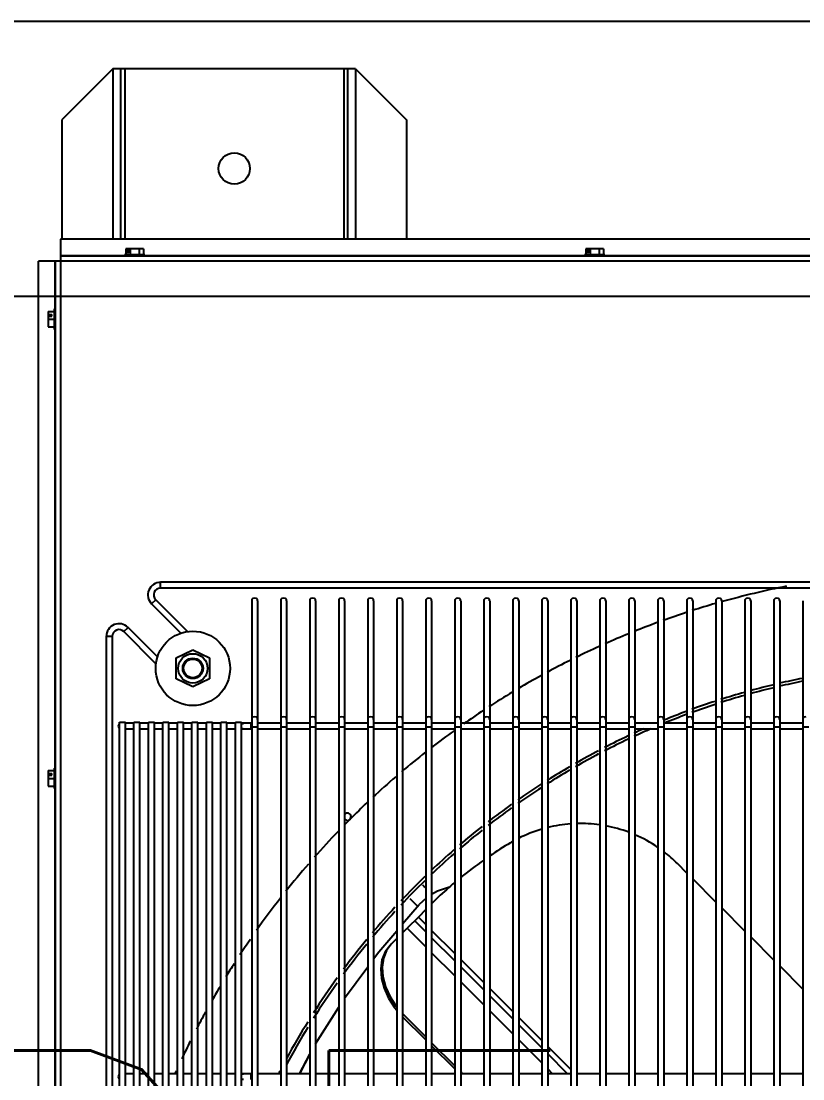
# Model space of a CAD drawing. Header units: metres. Extents: x -367 to 374, y -238 to 224.
# Drawn here: x 242.303 to 242.702, y 217.817 to 218.357 of the extents above; entities that cross this region are included whole.
import ezdxf
from ezdxf.enums import TextEntityAlignment as Align

# ---------------------------------------------------------------- set-up
doc = ezdxf.new("R2010")
doc.units = ezdxf.units.M
for name, color, linetype in [('ELE-ALIMENTADORES', 160, 'Continuous'), ('LA_BAU_BASES GERAIS_R00$0$ARQ-XREF-ATT', 8, 'Continuous'), ('LA_BAU_BASES GERAIS_R00$0$BASE', 253, 'Continuous'), ('LA_BAU_BASES GERAIS_R00$0$dutos', 31, 'Continuous')]:
    doc.layers.add(name, color=color, linetype=linetype)
doc.styles.add('LA_BAU_BASES GERAIS_R00$0$R60-125-RS', font='romans.shx', dxfattribs={"height": 0.19})
doc.styles.add('LA_BAU_BASES GERAIS_R00$0$R80-100-RS', font='romans.shx', dxfattribs={"height": 0.203})

# ---------------------------------------------------------------- blocks, each defined once
blk = doc.blocks.new('LA_BAU_BASES GERAIS_R00$0$A$C5BA41825')
at = {"layer": 'LA_BAU_BASES GERAIS_R00$0$dutos', "color": 251}
for p, q in [((-28.5687384717088, 40.41714690820208), (-22.755, 40.41714690820208)), ((-24.40052953793131, 40.39287436454345), (-24.42657953793167, 40.36682436454305)), ((-24.27652953793095, 40.39287436454345), (-24.40052953793131, 40.39287436454345)), ((-24.40052953793131, 40.39287436454345), (-24.40052953793131, 40.30585253913648)), ((-24.39657953793167, 40.39287436454345), (-24.39657953793167, 40.30585253913648)), ((-24.39452953793131, 40.39287436454345), (-24.39452953793131, 40.30585253913648)), ((-24.28252953793095, 40.39287436454345), (-24.28252953793095, 40.30585253913648)), ((-24.28047953793168, 40.30585253913648), (-24.28047953793168, 40.39287436454345)), ((-24.27652953793095, 40.39287436454345), (-24.25047953793167, 40.36682436454305)), ((-24.27652953793095, 40.39287436454345), (-24.27652953793095, 40.30585253913648)), ((-24.42657953793167, 40.36682436454305), (-24.42657953793167, 40.30585253913648)), ((-24.25047953793167, 40.36682436454305), (-24.25047953793167, 40.30585253913648)), ((-23.37037953793094, 40.30585253913648), (-24.42727953793094, 40.30585253913648)), ((-24.42727953793094, 40.30585253913648), (-24.42727953793094, 40.29736725776229)), ((-24.39465953793167, 40.29736725776229), (-24.42727953793094, 40.29736725776229)), ((-23.37037953793094, 40.29707436454305), (-24.42727953793094, 40.29707436454305)), ((-24.42727953793094, 40.29707436454305), (-24.42727953793094, 38.107074364543)), ((-24.38415953793167, 40.29786436454344), (-24.39465953793167, 40.29786436454344)), ((-24.39465953793167, 40.29786436454344), (-24.39465953793167, 40.29707436454305)), ((-24.39169584499749, 40.30091436454302), (-24.39398215206331, 40.30091436454302)), ((-24.39398215206331, 40.30091436454302), (-24.39398215206331, 40.29786436454344)), ((-24.39308899853022, 40.30091436454302), (-24.39308899853022, 40.29891436454341)), ((-24.39308899853022, 40.29891436454341), (-24.39258899853058, 40.29891436454341)), ((-24.39258899853058, 40.30091436454302), (-24.39258899853058, 40.29891436454341)), ((-24.38483692379894, 40.30091436454302), (-24.39169584499749, 40.30091436454302)), ((-24.39169584499749, 40.30091436454302), (-24.39169584499749, 40.29786436454344)), ((-24.38712323086585, 40.30091436454302), (-24.38712323086585, 40.29786436454344)), ((-24.38483692379894, 40.30091436454302), (-24.38483692379894, 40.29786436454344)), ((-24.38415953793167, 40.29786436454344), (-24.38415953793167, 40.29707436454305)), ((-24.15965953793131, 40.29736725776229), (-24.38415953793167, 40.29736725776229)), ((-24.1491595379313, 40.29786436454344), (-24.15965953793131, 40.29786436454344)), ((-24.15965953793131, 40.29786436454344), (-24.15965953793131, 40.29707436454305)), ((-24.15669584499712, 40.30091436454302), (-24.15898215206294, 40.30091436454302)), ((-24.15898215206294, 40.30091436454302), (-24.15898215206294, 40.29786436454344)), ((-24.15808899852986, 40.30091436454302), (-24.15808899852986, 40.29891436454341)), ((-24.15808899852986, 40.29891436454341), (-24.15758899853022, 40.29891436454341)), ((-24.15758899853022, 40.30091436454302), (-24.15758899853022, 40.29891436454341)), ((-24.14983692379968, 40.30091436454302), (-24.15669584499712, 40.30091436454302)), ((-24.15669584499712, 40.30091436454302), (-24.15669584499712, 40.29786436454344)), ((-24.15212323086549, 40.30091436454302), (-24.15212323086549, 40.29786436454344)), ((-24.14983692379968, 40.30091436454302), (-24.14983692379968, 40.29786436454344)), ((-24.1491595379313, 40.29786436454344), (-24.1491595379313, 40.29707436454305)), ((-23.47792953793094, 40.29736725776229), (-24.1491595379313, 40.29736725776229)), ((-24.43012243115022, 40.29452436454301), (-24.43860771252439, 40.29452436454301)), ((-24.43860771252439, 38.10962436454304), (-24.43860771252439, 40.29452436454301)), ((-24.43012243115022, 40.27024436454269), (-24.43012243115022, 40.29452436454301)), ((-23.36782953793094, 40.29452436454301), (-24.42982953793094, 40.29452436454301)), ((-24.42982953793094, 38.10962436454304), (-24.42982953793094, 40.29452436454301)), ((-22.755, 40.27662161836361), (-28.5687384717088, 40.27662161836361)), ((-24.43061953793131, 40.27024436454269), (-24.42982953793094, 40.27024436454269)), ((-24.43061953793131, 40.27024430302743), (-24.43061953793131, 40.25974442605798)), ((-24.43366953793095, 40.26895436454265), (-24.43061953793131, 40.26895436454265)), ((-24.43366953793095, 40.26895436454265), (-24.43366953793095, 40.26499436454264)), ((-24.43366953793095, 40.26740737724447), (-24.43166953793131, 40.26740737724447)), ((-24.43366953793095, 40.26654135184083), (-24.43166953793131, 40.26654135184083)), ((-24.43366953793095, 40.26499436454264), (-24.43061953793131, 40.26499436454264)), ((-24.43366953793095, 40.26499436454264), (-24.43366953793095, 40.26103436454264)), ((-24.43166953793131, 40.26654135184083), (-24.43166953793131, 40.26740737724447)), ((-24.43366953793095, 40.26103436454264), (-24.43061953793131, 40.26103436454264)), ((-24.43061953793131, 40.25974436454271), (-24.42982953793094, 40.25974436454271)), ((-24.43012243115022, 40.03574436454301), (-24.43012243115022, 40.25974436454271)), ((-23.56828463562221, 40.13065567005322), (-24.37617325248549, 40.13065567005322)), ((-24.37617325248549, 40.12765567005317), (-24.37617325248549, 40.13065567005322)), ((-23.56828463562221, 40.12765567005317), (-24.37617325248549, 40.12765567005317)), ((-24.3786481262204, 40.12168079631863), (-24.38076944656367, 40.11955947597539)), ((-24.38076944656367, 40.11955947597539), (-24.36583252774803, 40.10462255715981)), ((-24.3786481262204, 40.12168079631863), (-24.36241073828949, 40.10544340838783)), ((-24.32959084344112, 40.12119266126558), (-24.32959084344112, 39.27525855573538)), ((-24.32659084344112, 40.12119266126558), (-24.32659084344112, 39.27525855573538)), ((-24.31477084344112, 40.12119266126558), (-24.31477084344112, 39.27525855573538)), ((-24.31177084344112, 40.12119266126558), (-24.31177084344112, 39.27525855573538)), ((-24.29995084344112, 40.12119266126558), (-24.29995084344112, 39.27525855573538)), ((-24.29695084344112, 40.12119266126558), (-24.29695084344112, 39.27525855573538)), ((-24.28513084344112, 40.12119266126558), (-24.28513084344112, 39.27525855573538)), ((-24.28213084344112, 40.12119266126558), (-24.28213084344112, 39.27525855573538)), ((-24.27031084344112, 40.12119266126558), (-24.27031084344112, 39.27525855573538)), ((-24.26731084344112, 40.12119266126558), (-24.26731084344112, 39.27525855573538)), ((-24.25549084344113, 40.12119266126558), (-24.25549084344113, 39.27525855573538)), ((-24.25249084344113, 40.12119266126558), (-24.25249084344113, 39.27525855573538)), ((-24.24067084344113, 40.12119266126558), (-24.24067084344113, 39.27525855573538)), ((-24.23767084344113, 40.12119266126558), (-24.23767084344113, 39.27525855573538)), ((-24.22585084344113, 40.12119266126558), (-24.22585084344113, 39.27525855573538)), ((-24.22285084344113, 40.12119266126558), (-24.22285084344113, 39.27525855573538)), ((-24.21103084344113, 40.12119266126558), (-24.21103084344113, 39.27525855573538)), ((-24.20803084344113, 40.12119266126558), (-24.20803084344113, 39.27525855573538)), ((-24.19621084344113, 40.12119266126558), (-24.19621084344113, 39.27525855573538)), ((-24.19321084344113, 40.12119266126558), (-24.19321084344113, 39.27525855573538)), ((-24.18139084344113, 40.12119266126558), (-24.18139084344113, 39.27525855573538)), ((-24.17839084344113, 40.12119266126558), (-24.17839084344113, 39.27525855573538)), ((-24.16657084344113, 40.12119266126558), (-24.16657084344113, 39.27525855573538)), ((-24.16357084344113, 40.12119266126558), (-24.16357084344113, 39.27525855573538)), ((-24.15175084344113, 40.12119266126558), (-24.15175084344113, 39.27525855573538)), ((-24.14875084344113, 40.12119266126558), (-24.14875084344113, 39.27525855573538)), ((-24.13693084344113, 40.12119266126558), (-24.13693084344113, 39.27525855573538)), ((-24.13393084344113, 40.12119266126558), (-24.13393084344113, 39.27525855573538)), ((-24.12211084344113, 40.12119266126558), (-24.12211084344113, 39.27525855573538)), ((-24.11911084344113, 40.12119266126558), (-24.11911084344113, 39.27525855573538)), ((-24.10729084344113, 40.12119266126558), (-24.10729084344113, 39.27525855573538)), ((-24.10429084344113, 40.12119266126558), (-24.10429084344113, 39.27525855573538)), ((-24.09247084344113, 40.12119266126558), (-24.09247084344113, 39.27525855573538)), ((-24.08947084344113, 40.12119266126558), (-24.08947084344113, 39.27525855573538)), ((-24.07765084344113, 40.12119266126558), (-24.07765084344113, 39.27525855573538)), ((-24.07465084344113, 40.12119266126558), (-24.07465084344113, 39.27525855573538)), ((-24.06283084344113, 40.12119266126558), (-24.06283084344113, 39.27525855573538)), ((-24.05983084344113, 40.12119266126558), (-24.05983084344113, 39.27525855573538)), ((-24.04801084344113, 40.12119266126558), (-24.04801084344113, 39.27525855573538)), ((-24.40091084344149, 40.10296685413687), (-24.40391084344149, 40.10296685413687)), ((-24.40391084344149, 40.10296685413687), (-24.40391084344149, 39.29536887348809)), ((-24.40091084344149, 40.10296685413687), (-24.40091084344149, 39.29536887348809)), ((-24.39493596970694, 40.1054417278707), (-24.39281464936367, 40.10756304821393)), ((-24.37852473005458, 40.08903048821833), (-24.39493596970694, 40.1054417278707)), ((-24.37775194409349, 40.09250034294382), (-24.39281464936367, 40.10756304821393)), ((-24.3681916703804, 40.09197620277428), (-24.35969167038004, 40.09610567005245)), ((-24.3681916703804, 40.08133513733071), (-24.3681916703804, 40.09197620277428)), ((-24.35969167038004, 40.09610567005245), (-24.35119167037967, 40.09197620277428)), ((-24.35119167037967, 40.09197620277428), (-24.35119167037967, 40.08133513733071)), ((-24.35969167038004, 40.07720567005254), (-24.3681916703804, 40.08133513733071)), ((-24.36160902551131, 40.08183783309323), (-24.36250159646294, 40.08273040404481)), ((-24.35119167037967, 40.08133513733071), (-24.35969167038004, 40.07720567005254)), ((-24.39760699586403, 40.05715567005325), (-24.39735890166222, 40.05803734793176)), ((-24.39735890166222, 40.05803734793176), (-24.39718603396913, 40.05818237338849)), ((-24.39718603396913, 39.33915567005283), (-24.39718603396913, 40.05915567005286)), ((-24.39718185327603, 40.05915567005286), (-24.39419021466222, 40.05915567005286)), ((-24.39418603396913, 39.33915567005283), (-24.39418603396913, 40.05915567005286)), ((-24.38977603396913, 40.05865567005321), (-24.39418603396913, 40.05865567005321)), ((-24.38977603396913, 40.05565567005317), (-24.39418603396913, 40.05565567005317)), ((-24.38977603396913, 39.33915567005283), (-24.38977603396913, 40.05915567005286)), ((-24.38977185327604, 40.05915567005286), (-24.38678021466222, 40.05915567005286)), ((-24.38677603396913, 39.33915567005283), (-24.38677603396913, 40.05915567005286)), ((-24.38236603396913, 40.05865567005321), (-24.38677603396913, 40.05865567005321)), ((-24.38236603396913, 40.05565567005317), (-24.38677603396913, 40.05565567005317)), ((-24.38236603396913, 39.33915567005283), (-24.38236603396913, 40.05915567005286)), ((-24.38236185327603, 40.05915567005286), (-24.37937021466222, 40.05915567005286)), ((-24.37936603396913, 39.33915567005283), (-24.37936603396913, 40.05915567005286)), ((-24.37495603396913, 40.05865567005321), (-24.37936603396913, 40.05865567005321)), ((-24.37495603396913, 40.05565567005317), (-24.37936603396913, 40.05565567005317)), ((-24.37495603396913, 39.33915567005283), (-24.37495603396913, 40.05915567005286)), ((-24.37495185327604, 40.05915567005286), (-24.37196021466222, 40.05915567005286)), ((-24.37195603396913, 39.33915567005283), (-24.37195603396913, 40.05915567005286)), ((-24.36754603396913, 40.05865567005321), (-24.37195603396913, 40.05865567005321)), ((-24.36754603396913, 40.05565567005317), (-24.37195603396913, 40.05565567005317)), ((-24.36754603396913, 39.33915567005283), (-24.36754603396913, 40.05915567005286)), ((-24.36754185327604, 40.05915567005286), (-24.36455021466222, 40.05915567005286)), ((-24.36454603396913, 39.33915567005283), (-24.36454603396913, 40.05915567005286)), ((-24.36013603396913, 40.05865567005321), (-24.36454603396913, 40.05865567005321)), ((-24.36013603396913, 40.05565567005317), (-24.36454603396913, 40.05565567005317)), ((-24.36013603396913, 39.33915567005283), (-24.36013603396913, 40.05915567005286)), ((-24.36013185327604, 40.05915567005286), (-24.35714021466222, 40.05915567005286)), ((-24.35713603396913, 39.33915567005283), (-24.35713603396913, 40.05915567005286)), ((-24.35272603396913, 40.05865567005321), (-24.35713603396913, 40.05865567005321)), ((-24.35272603396913, 40.05565567005317), (-24.35713603396913, 40.05565567005317)), ((-24.35272603396913, 39.33915567005283), (-24.35272603396913, 40.05915567005286)), ((-24.35272185327604, 40.05915567005286), (-24.34973021466222, 40.05915567005286)), ((-24.34972603396913, 39.33915567005283), (-24.34972603396913, 40.05915567005286)), ((-24.34531603396913, 40.05865567005321), (-24.34972603396913, 40.05865567005321)), ((-24.34531603396913, 40.05565567005317), (-24.34972603396913, 40.05565567005317)), ((-24.34531603396913, 39.33915567005283), (-24.34531603396913, 40.05915567005286)), ((-24.34531185327604, 40.05915567005286), (-24.34232021466222, 40.05915567005286)), ((-24.34231603396913, 39.33915567005283), (-24.34231603396913, 40.05915567005286)), ((-24.33790603396913, 40.05865567005321), (-24.34231603396913, 40.05865567005321)), ((-24.33790603396913, 40.05565567005317), (-24.34231603396913, 40.05565567005317)), ((-24.33790603396913, 39.33915567005283), (-24.33790603396913, 40.05915567005286)), ((-24.33790185327604, 40.05915567005286), (-24.33491021466331, 40.05915567005286)), ((-24.33490603396913, 39.33915567005283), (-24.33490603396913, 40.05915567005286)), ((-24.32959084344112, 40.05865567005321), (-24.33490603396913, 40.05865567005321)), ((-24.32959084344112, 40.05565567005317), (-24.33490603396913, 40.05565567005317)), ((-24.33485890166185, 40.05803734793176), (-24.33420938260912, 40.0585822548278)), ((-24.33420938260912, 40.0585822548278), (-24.33380795775822, 40.05865567005321)), ((-24.32991084344076, 40.05565567005317), (-24.32991084344076, 40.05865567005321)), ((-24.32659084344112, 40.05665567005246), (-24.32959084344112, 40.05665567005246)), ((-24.31477084344112, 40.05865567005321), (-24.32659084344112, 40.05865567005321)), ((-24.31477084344112, 40.05565567005317), (-24.32659084344112, 40.05565567005317)), ((-24.31177084344112, 40.05665567005246), (-24.31477084344112, 40.05665567005246)), ((-24.29995084344112, 40.05865567005321), (-24.31177084344112, 40.05865567005321)), ((-24.29995084344112, 40.05565567005317), (-24.31177084344112, 40.05565567005317)), ((-24.29695084344112, 40.05665567005246), (-24.29995084344112, 40.05665567005246)), ((-24.28513084344112, 40.05865567005321), (-24.29695084344112, 40.05865567005321)), ((-24.28513084344112, 40.05565567005317), (-24.29695084344112, 40.05565567005317)), ((-24.28213084344112, 40.05665567005246), (-24.28513084344112, 40.05665567005246)), ((-24.27031084344112, 40.05865567005321), (-24.28213084344112, 40.05865567005321)), ((-24.27031084344112, 40.05565567005317), (-24.28213084344112, 40.05565567005317)), ((-24.26731084344112, 40.05665567005246), (-24.27031084344112, 40.05665567005246)), ((-24.25549084344113, 40.05865567005321), (-24.26731084344112, 40.05865567005321)), ((-24.25549084344113, 40.05565567005317), (-24.26731084344112, 40.05565567005317)), ((-24.25249084344113, 40.05665567005246), (-24.25549084344113, 40.05665567005246)), ((-24.24067084344113, 40.05865567005321), (-24.25249084344113, 40.05865567005321)), ((-24.24067084344113, 40.05565567005317), (-24.25249084344113, 40.05565567005317)), ((-24.23767084344113, 40.05665567005246), (-24.24067084344113, 40.05665567005246)), ((-24.22585084344113, 40.05865567005321), (-24.23767084344113, 40.05865567005321)), ((-24.22585084344113, 40.05565567005317), (-24.23767084344113, 40.05565567005317)), ((-24.22285084344113, 40.05665567005246), (-24.22585084344113, 40.05665567005246)), ((-24.21103084344113, 40.05865567005321), (-24.22285084344113, 40.05865567005321)), ((-24.21103084344113, 40.05565567005317), (-24.22285084344113, 40.05565567005317)), ((-24.20803084344113, 40.05665567005246), (-24.21103084344113, 40.05665567005246)), ((-24.19621084344113, 40.05865567005321), (-24.20803084344113, 40.05865567005321)), ((-24.19621084344113, 40.05565567005317), (-24.20803084344113, 40.05565567005317)), ((-24.19321084344113, 40.05665567005246), (-24.19621084344113, 40.05665567005246)), ((-24.18139084344113, 40.05865567005321), (-24.19321084344113, 40.05865567005321)), ((-24.18139084344113, 40.05565567005317), (-24.19321084344113, 40.05565567005317)), ((-24.17839084344113, 40.05665567005246), (-24.18139084344113, 40.05665567005246)), ((-24.16657084344113, 40.05865567005321), (-24.17839084344113, 40.05865567005321)), ((-24.16657084344113, 40.05565567005317), (-24.17839084344113, 40.05565567005317)), ((-24.16357084344113, 40.05665567005246), (-24.16657084344113, 40.05665567005246)), ((-24.15175084344113, 40.05865567005321), (-24.16357084344113, 40.05865567005321)), ((-24.15175084344113, 40.05565567005317), (-24.16357084344113, 40.05565567005317)), ((-24.14875084344113, 40.05665567005246), (-24.15175084344113, 40.05665567005246)), ((-24.13693084344113, 40.05865567005321), (-24.14875084344113, 40.05865567005321)), ((-24.13693084344113, 40.05565567005317), (-24.14875084344113, 40.05565567005317)), ((-24.13393084344113, 40.05665567005246), (-24.13693084344113, 40.05665567005246)), ((-24.12211084344113, 40.05865567005321), (-24.13393084344113, 40.05865567005321)), ((-24.12211084344113, 40.05565567005317), (-24.13393084344113, 40.05565567005317)), ((-24.11911084344113, 40.05665567005246), (-24.12211084344113, 40.05665567005246)), ((-24.10729084344113, 40.05865567005321), (-24.11911084344113, 40.05865567005321)), ((-24.10729084344113, 40.05565567005317), (-24.11911084344113, 40.05565567005317)), ((-24.10429084344113, 40.05665567005246), (-24.10729084344113, 40.05665567005246)), ((-24.09247084344113, 40.05865567005321), (-24.10429084344113, 40.05865567005321)), ((-24.09247084344113, 40.05565567005317), (-24.10429084344113, 40.05565567005317)), ((-24.08947084344113, 40.05665567005246), (-24.09247084344113, 40.05665567005246)), ((-24.07765084344113, 40.05865567005321), (-24.08947084344113, 40.05865567005321)), ((-24.07765084344113, 40.05565567005317), (-24.08947084344113, 40.05565567005317)), ((-24.07465084344113, 40.05665567005246), (-24.07765084344113, 40.05665567005246)), ((-24.06283084344113, 40.05865567005321), (-24.07465084344113, 40.05865567005321)), ((-24.06283084344113, 40.05565567005317), (-24.07465084344113, 40.05565567005317)), ((-24.05983084344113, 40.05665567005246), (-24.06283084344113, 40.05665567005246)), ((-24.04801084344113, 40.05865567005321), (-24.05983084344113, 40.05865567005321)), ((-24.04801084344113, 40.05565567005317), (-24.05983084344113, 40.05565567005317)), ((-24.04501084344113, 40.05665567005246), (-24.04801084344113, 40.05665567005246)), ((-24.43366953793095, 40.03445436454308), (-24.43061953793131, 40.03445436454308)), ((-24.43366953793095, 40.03445436454308), (-24.43366953793095, 40.03049436454307)), ((-24.43366953793095, 40.0329073772449), (-24.43166953793131, 40.0329073772449)), ((-24.43166953793131, 40.03204135184126), (-24.43166953793131, 40.0329073772449)), ((-24.43061953793131, 40.03574436454301), (-24.42982953793094, 40.03574436454301)), ((-24.43061953793131, 40.03574430302774), (-24.43061953793131, 40.02524442605829)), ((-24.43366953793095, 40.03204135184126), (-24.43166953793131, 40.03204135184126)), ((-24.43366953793095, 40.03049436454307), (-24.43061953793131, 40.03049436454307)), ((-24.43366953793095, 40.03049436454307), (-24.43366953793095, 40.02653436454307)), ((-24.43366953793095, 40.02653436454307), (-24.43061953793131, 40.02653436454307)), ((-24.43061953793131, 40.02524436454303), (-24.42982953793094, 40.02524436454303)), ((-24.43012243115022, 39.34032436454345), (-24.43012243115022, 40.02524436454303)), ((-24.10729084344113, 39.98215384003799), (-24.11207144561349, 39.98693444221146)), ((-24.09247084344113, 39.96733384003801), (-24.10429084344113, 39.97915384003795)), ((-24.24067084344113, 39.97437003520417), (-24.24225487057313, 39.97595406233609)), ((-24.24067084344113, 39.97451697501538), (-24.24155818907567, 39.97525738083982)), ((-24.24497562506512, 39.96520443264706), (-24.24871159883131, 39.96894040641325)), ((-24.24067084344113, 39.96913501686379), (-24.24411595812003, 39.96606409959327)), ((-24.23704781181277, 39.97149389853541), (-24.23767084344113, 39.97201375937391)), ((-24.23427562978912, 39.96985596959507), (-24.23767084344113, 39.96646075594299)), ((-24.25249084344113, 39.95622796876955), (-24.24411595812003, 39.96606409959327)), ((-24.24067084344113, 39.96346075594306), (-24.24447860884367, 39.95965299054046)), ((-24.07765084344113, 39.95251384003791), (-24.08947084344113, 39.96433384003797)), ((-24.24447860884367, 39.95965299054046), (-24.25017658122985, 39.95395501815437)), ((-24.24067084344113, 39.9521304842699), (-24.24633597861604, 39.95779562076814)), ((-24.24067084344113, 39.95584522392051), (-24.24447860884367, 39.95965299054046)), ((-24.25249084344113, 39.951640755943), (-24.25017658122985, 39.95395501815437)), ((-24.24067084344113, 39.94444928036557), (-24.25017658122985, 39.95395501815437)), ((-24.22585084344113, 39.94102521917944), (-24.23767084344113, 39.95284522296049)), ((-24.25817658122949, 39.94595501815354), (-24.25549084344113, 39.94864075594307)), ((-24.22585084344113, 39.93731048081065), (-24.23767084344113, 39.94913048356955)), ((-24.06283084344113, 39.93769384003792), (-24.07465084344113, 39.94951384003798)), ((-24.22585084344113, 39.92962928036559), (-24.23767084344113, 39.94144928036565)), ((-24.21103084344113, 39.92620521443939), (-24.22285084344113, 39.93802521822045)), ((-24.28213084344112, 39.91832271538738), (-24.27031084344112, 39.93430458396381)), ((-24.21103084344113, 39.9224904773514), (-24.22285084344113, 39.9343104801103)), ((-24.04801084344113, 39.92287384003794), (-24.05983084344113, 39.93469384003799)), ((-24.21103084344113, 39.9148092803656), (-24.22285084344113, 39.92662928036555)), ((-24.19621084344113, 39.91138520969832), (-24.20803084344113, 39.92320521347938)), ((-24.19621084344113, 39.90767047389215), (-24.20803084344113, 39.91949047665105)), ((-24.29695084344112, 39.89498782428598), (-24.28513084344112, 39.91372234943287)), ((-24.25249084344113, 39.9103482496696), (-24.25196337779458, 39.9097418147187)), ((-24.25249084344113, 39.90921434907102), (-24.25196337779458, 39.9097418147187)), ((-24.24067084344113, 39.89689928036557), (-24.25249084344113, 39.90871928036563)), ((-24.24067084344113, 39.89844928036518), (-24.25196337779458, 39.9097418147187)), ((-24.19621084344113, 39.89998928036562), (-24.20803084344113, 39.91180928036556)), ((-24.18139084344113, 39.89656520495828), (-24.19321084344113, 39.90838520873945)), ((-24.18139084344113, 39.89285047043177), (-24.19321084344113, 39.9046704731918)), ((-24.22585084344113, 39.8836292803652), (-24.23767084344113, 39.89544928036526)), ((-24.22585084344113, 39.88207928036559), (-24.23767084344113, 39.89389928036564)), ((-24.18139084344113, 39.88516928036563), (-24.19321084344113, 39.89698928036557)), ((-24.16657084344113, 39.88174520021721), (-24.17839084344113, 39.89356520399826)), ((-24.29995084344112, 39.88978331133865), (-24.30525851800694, 39.87965567005244)), ((-24.30522139288258, 39.87965567005244), (-24.29995084344112, 39.88971253745615)), ((-24.16819604614149, 39.87965567005244), (-24.17839084344113, 39.88985046973141)), ((-24.17587723312913, 39.87965567005244), (-24.17839084344113, 39.88216928036559)), ((-24.38977603396913, 39.87965567005244), (-24.39418603396913, 39.87965567005244)), ((-24.38236603396913, 39.87965567005244), (-24.38677603396913, 39.87965567005244)), ((-24.37495603396913, 39.87965567005244), (-24.37936603396913, 39.87965567005244)), ((-24.36754603396913, 39.87965567005244), (-24.37195603396913, 39.87965567005244)), ((-24.36013603396913, 39.87965567005244), (-24.36454603396913, 39.87965567005244)), ((-24.35272603396913, 39.87965567005244), (-24.35713603396913, 39.87965567005244)), ((-24.34531603396913, 39.87965567005244), (-24.34972603396913, 39.87965567005244)), ((-24.33790603396913, 39.87965567005244), (-24.34231603396913, 39.87965567005244)), ((-24.32959084344112, 39.87965567005244), (-24.33490603396913, 39.87965567005244)), ((-24.32991084344076, 39.87665567005251), (-24.32991084344076, 39.87965567005244)), ((-24.31477084344112, 39.87965567005244), (-24.32659084344112, 39.87965567005244)), ((-24.29995084344112, 39.87965567005244), (-24.31177084344112, 39.87965567005244)), ((-24.28513084344112, 39.87965567005244), (-24.29695084344112, 39.87965567005244)), ((-24.27031084344112, 39.87965567005244), (-24.28213084344112, 39.87965567005244)), ((-24.25549084344113, 39.87965567005244), (-24.26731084344112, 39.87965567005244)), ((-24.24067084344113, 39.87965567005244), (-24.25249084344113, 39.87965567005244)), ((-24.22585084344113, 39.87965567005244), (-24.23767084344113, 39.87965567005244)), ((-24.2218772331284, 39.87965567005244), (-24.22285084344113, 39.88062928036527)), ((-24.21103084344113, 39.87965567005244), (-24.22285084344113, 39.87965567005244)), ((-24.19621084344113, 39.87965567005244), (-24.20803084344113, 39.87965567005244)), ((-24.18139084344113, 39.87965567005244), (-24.19321084344113, 39.87965567005244)), ((-24.16657084344113, 39.87965567005244), (-24.17839084344113, 39.87965567005244)), ((-24.15175084344113, 39.87965567005244), (-24.16357084344113, 39.87965567005244)), ((-24.13693084344113, 39.87965567005244), (-24.14875084344113, 39.87965567005244)), ((-24.12211084344113, 39.87965567005244), (-24.13393084344113, 39.87965567005244)), ((-24.10729084344113, 39.87965567005244), (-24.11911084344113, 39.87965567005244)), ((-24.09247084344113, 39.87965567005244), (-24.10429084344113, 39.87965567005244)), ((-24.07765084344113, 39.87965567005244), (-24.08947084344113, 39.87965567005244)), ((-24.06283084344113, 39.87965567005244), (-24.07465084344113, 39.87965567005244)), ((-24.04801084344113, 39.87965567005244), (-24.05983084344113, 39.87965567005244))]:
    blk.add_line(p, q, dxfattribs=at)
for points in [[(-24.32809084344112, 40.122504590826), (-24.32897252131967, 40.12225403457546), (-24.32951742821567, 40.12159806979582), (-24.32958554157712, 40.12119266126558)], [(-24.32659614530512, 40.12119266126558), (-24.32666425866658, 40.12159806979582), (-24.32720916556258, 40.12225403457546), (-24.32809084344112, 40.122504590826)], [(-24.31327084344112, 40.122504590826), (-24.31415252131967, 40.12225403457546), (-24.31469742821567, 40.12159806979582), (-24.31476554157712, 40.12119266126558)], [(-24.31177614530512, 40.12119266126558), (-24.31184425866658, 40.12159806979582), (-24.31238916556258, 40.12225403457546), (-24.31327084344112, 40.122504590826)], [(-24.29845084344112, 40.122504590826), (-24.29933252131967, 40.12225403457546), (-24.29987742821567, 40.12159806979582), (-24.29994554157712, 40.12119266126558)], [(-24.29695614530512, 40.12119266126558), (-24.29702425866658, 40.12159806979582), (-24.29756916556258, 40.12225403457546), (-24.29845084344112, 40.122504590826)], [(-24.28363084344112, 40.122504590826), (-24.28451252131967, 40.12225403457546), (-24.28505742821567, 40.12159806979582), (-24.28512554157712, 40.12119266126558)], [(-24.28213614530512, 40.12119266126558), (-24.28220425866658, 40.12159806979582), (-24.28274916556258, 40.12225403457546), (-24.28363084344112, 40.122504590826)], [(-24.26881084344112, 40.122504590826), (-24.26969252131967, 40.12225403457546), (-24.27023742821567, 40.12159806979582), (-24.27030554157712, 40.12119266126558)], [(-24.26731614530512, 40.12119266126558), (-24.26738425866658, 40.12159806979582), (-24.26792916556258, 40.12225403457546), (-24.26881084344112, 40.122504590826)], [(-24.25399084344112, 40.122504590826), (-24.25487252131967, 40.12225403457546), (-24.25541742821567, 40.12159806979582), (-24.25548554157712, 40.12119266126558)], [(-24.25249614530512, 40.12119266126558), (-24.25256425866658, 40.12159806979582), (-24.25310916556258, 40.12225403457546), (-24.25399084344112, 40.122504590826)], [(-24.23917084344112, 40.122504590826), (-24.24005252131968, 40.12225403457546), (-24.24059742821567, 40.12159806979582), (-24.24066554157712, 40.12119266126558)], [(-24.23767614530512, 40.12119266126558), (-24.23774425866658, 40.12159806979582), (-24.23828916556258, 40.12225403457546), (-24.23917084344112, 40.122504590826)], [(-24.22435084344112, 40.122504590826), (-24.22523252131968, 40.12225403457546), (-24.22577742821567, 40.12159806979582), (-24.22584554157712, 40.12119266126558)], [(-24.22285614530512, 40.12119266126558), (-24.22292425866658, 40.12159806979582), (-24.22346916556258, 40.12225403457546), (-24.22435084344112, 40.122504590826)], [(-24.20953084344112, 40.122504590826), (-24.21041252131968, 40.12225403457546), (-24.21095742821567, 40.12159806979582), (-24.21102554157712, 40.12119266126558)], [(-24.20803614530512, 40.12119266126558), (-24.20810425866658, 40.12159806979582), (-24.20864916556258, 40.12225403457546), (-24.20953084344112, 40.122504590826)], [(-24.19471084344112, 40.122504590826), (-24.19559252131967, 40.12225403457546), (-24.19613742821567, 40.12159806979582), (-24.19620554157712, 40.12119266126558)], [(-24.19321614530512, 40.12119266126558), (-24.19328425866658, 40.12159806979582), (-24.19382916556258, 40.12225403457546), (-24.19471084344112, 40.122504590826)], [(-24.17989084344112, 40.122504590826), (-24.18077252131967, 40.12225403457546), (-24.18131742821567, 40.12159806979582), (-24.18138554157713, 40.12119266126558)], [(-24.17839614530512, 40.12119266126558), (-24.17846425866658, 40.12159806979582), (-24.17900916556258, 40.12225403457546), (-24.17989084344112, 40.122504590826)], [(-24.16507084344113, 40.122504590826), (-24.16595252131967, 40.12225403457546), (-24.16649742821567, 40.12159806979582), (-24.16656554157713, 40.12119266126558)], [(-24.16357614530512, 40.12119266126558), (-24.16364425866658, 40.12159806979582), (-24.16418916556258, 40.12225403457546), (-24.16507084344113, 40.122504590826)], [(-24.15025084344113, 40.122504590826), (-24.15113252131967, 40.12225403457546), (-24.15167742821567, 40.12159806979582), (-24.15174554157713, 40.12119266126558)], [(-24.14875614530513, 40.12119266126558), (-24.14882425866658, 40.12159806979582), (-24.14936916556258, 40.12225403457546), (-24.15025084344113, 40.122504590826)], [(-24.13543084344113, 40.122504590826), (-24.13631252131967, 40.12225403457546), (-24.13685742821567, 40.12159806979582), (-24.13692554157713, 40.12119266126558)], [(-24.13393614530513, 40.12119266126558), (-24.13400425866658, 40.12159806979582), (-24.13454916556258, 40.12225403457546), (-24.13543084344113, 40.122504590826)], [(-24.12061084344113, 40.122504590826), (-24.12149252131967, 40.12225403457546), (-24.12203742821567, 40.12159806979582), (-24.12210554157713, 40.12119266126558)], [(-24.11911614530513, 40.12119266126558), (-24.11918425866658, 40.12159806979582), (-24.11972916556258, 40.12225403457546), (-24.12061084344113, 40.122504590826)], [(-24.10579084344113, 40.122504590826), (-24.10667252131967, 40.12225403457546), (-24.10721742821567, 40.12159806979582), (-24.10728554157713, 40.12119266126558)], [(-24.10429614530513, 40.12119266126558), (-24.10436425866658, 40.12159806979582), (-24.10490916556258, 40.12225403457546), (-24.10579084344113, 40.122504590826)], [(-24.09097084344113, 40.122504590826), (-24.09185252131967, 40.12225403457546), (-24.09239742821567, 40.12159806979582), (-24.09246554157713, 40.12119266126558)], [(-24.08947614530513, 40.12119266126558), (-24.08954425866658, 40.12159806979582), (-24.09008916556258, 40.12225403457546), (-24.09097084344113, 40.122504590826)], [(-24.07615084344113, 40.122504590826), (-24.07703252131967, 40.12225403457546), (-24.07757742821567, 40.12159806979582), (-24.07764554157713, 40.12119266126558)], [(-24.07465614530513, 40.12119266126558), (-24.07472425866658, 40.12159806979582), (-24.07526916556258, 40.12225403457546), (-24.07615084344113, 40.122504590826)], [(-24.06133084344113, 40.122504590826), (-24.06221252131967, 40.12225403457546), (-24.06275742821567, 40.12159806979582), (-24.06282554157713, 40.12119266126558)], [(-24.05983614530513, 40.12119266126558), (-24.05990425866658, 40.12159806979582), (-24.06044916556258, 40.12225403457546), (-24.06133084344113, 40.122504590826)], [(-24.32809084344112, 40.06190338829617), (-24.32897252131967, 40.0616528320445), (-24.32951742821567, 40.06099686726486), (-24.32959084344112, 40.06059145873473)], [(-24.32659084344112, 40.06059145873473), (-24.32666425866658, 40.06099686726486), (-24.32720916556258, 40.0616528320445), (-24.32809084344112, 40.06190338829617)], [(-24.31327084344112, 40.06190338829617), (-24.31415252131967, 40.0616528320445), (-24.31469742821567, 40.06099686726486), (-24.31477084344112, 40.06059145873473)], [(-24.31177084344112, 40.06059145873473), (-24.31184425866658, 40.06099686726486), (-24.31238916556258, 40.0616528320445), (-24.31327084344112, 40.06190338829617)], [(-24.29845084344112, 40.06190338829617), (-24.29933252131967, 40.0616528320445), (-24.29987742821567, 40.06099686726486), (-24.29995084344112, 40.06059145873473)], [(-24.29695084344112, 40.06059145873473), (-24.29702425866658, 40.06099686726486), (-24.29756916556258, 40.0616528320445), (-24.29845084344112, 40.06190338829617)], [(-24.28363084344112, 40.06190338829617), (-24.28451252131967, 40.0616528320445), (-24.28505742821567, 40.06099686726486), (-24.28513084344112, 40.06059145873473)], [(-24.28213084344112, 40.06059145873473), (-24.28220425866658, 40.06099686726486), (-24.28274916556258, 40.0616528320445), (-24.28363084344112, 40.06190338829617)], [(-24.26881084344112, 40.06190338829617), (-24.26969252131967, 40.0616528320445), (-24.27023742821567, 40.06099686726486), (-24.27031084344112, 40.06059145873473)], [(-24.26731084344112, 40.06059145873473), (-24.26738425866658, 40.06099686726486), (-24.26792916556258, 40.0616528320445), (-24.26881084344112, 40.06190338829617)], [(-24.25399084344112, 40.06190338829617), (-24.25487252131967, 40.0616528320445), (-24.25541742821567, 40.06099686726486), (-24.25549084344113, 40.06059145873473)], [(-24.25249084344113, 40.06059145873473), (-24.25256425866658, 40.06099686726486), (-24.25310916556258, 40.0616528320445), (-24.25399084344112, 40.06190338829617)], [(-24.23917084344112, 40.06190338829617), (-24.24005252131968, 40.0616528320445), (-24.24059742821567, 40.06099686726486), (-24.24067084344113, 40.06059145873473)], [(-24.23767084344113, 40.06059145873473), (-24.23774425866658, 40.06099686726486), (-24.23828916556258, 40.0616528320445), (-24.23917084344112, 40.06190338829617)], [(-24.22435084344112, 40.06190338829617), (-24.22523252131968, 40.0616528320445), (-24.22577742821567, 40.06099686726486), (-24.22585084344113, 40.06059145873473)], [(-24.22285084344113, 40.06059145873473), (-24.22292425866658, 40.06099686726486), (-24.22346916556258, 40.0616528320445), (-24.22435084344112, 40.06190338829617)], [(-24.20953084344112, 40.06190338829617), (-24.21041252131968, 40.0616528320445), (-24.21095742821567, 40.06099686726486), (-24.21103084344113, 40.06059145873473)], [(-24.20803084344113, 40.06059145873473), (-24.20810425866658, 40.06099686726486), (-24.20864916556258, 40.0616528320445), (-24.20953084344112, 40.06190338829617)], [(-24.19471084344112, 40.06190338829617), (-24.19559252131967, 40.0616528320445), (-24.19613742821567, 40.06099686726486), (-24.19621084344113, 40.06059145873473)], [(-24.19321084344113, 40.06059145873473), (-24.19328425866658, 40.06099686726486), (-24.19382916556258, 40.0616528320445), (-24.19471084344112, 40.06190338829617)], [(-24.17989084344112, 40.06190338829617), (-24.18077252131967, 40.0616528320445), (-24.18131742821567, 40.06099686726486), (-24.18139084344113, 40.06059145873473)], [(-24.17839084344113, 40.06059145873473), (-24.17846425866658, 40.06099686726486), (-24.17900916556258, 40.0616528320445), (-24.17989084344112, 40.06190338829617)], [(-24.16507084344113, 40.06190338829617), (-24.16595252131967, 40.0616528320445), (-24.16649742821567, 40.06099686726486), (-24.16657084344113, 40.06059145873473)], [(-24.16357084344113, 40.06059145873473), (-24.16364425866658, 40.06099686726486), (-24.16418916556258, 40.0616528320445), (-24.16507084344113, 40.06190338829617)], [(-24.15025084344113, 40.06190338829617), (-24.15113252131967, 40.0616528320445), (-24.15167742821567, 40.06099686726486), (-24.15175084344113, 40.06059145873473)], [(-24.14875084344113, 40.06059145873473), (-24.14882425866658, 40.06099686726486), (-24.14936916556258, 40.0616528320445), (-24.15025084344113, 40.06190338829617)], [(-24.13543084344113, 40.06190338829617), (-24.13631252131967, 40.0616528320445), (-24.13685742821567, 40.06099686726486), (-24.13693084344113, 40.06059145873473)], [(-24.13393084344113, 40.06059145873473), (-24.13400425866658, 40.06099686726486), (-24.13454916556258, 40.0616528320445), (-24.13543084344113, 40.06190338829617)], [(-24.12061084344113, 40.06190338829617), (-24.12149252131967, 40.0616528320445), (-24.12203742821567, 40.06099686726486), (-24.12211084344113, 40.06059145873473)], [(-24.11911084344113, 40.06059145873473), (-24.11918425866658, 40.06099686726486), (-24.11972916556258, 40.0616528320445), (-24.12061084344113, 40.06190338829617)], [(-24.10579084344113, 40.06190338829617), (-24.10667252131967, 40.0616528320445), (-24.10721742821567, 40.06099686726486), (-24.10729084344113, 40.06059145873473)], [(-24.10429084344113, 40.06059145873473), (-24.10436425866658, 40.06099686726486), (-24.10490916556258, 40.0616528320445), (-24.10579084344113, 40.06190338829617)], [(-24.09097084344113, 40.06190338829617), (-24.09185252131967, 40.0616528320445), (-24.09239742821567, 40.06099686726486), (-24.09247084344113, 40.06059145873473)], [(-24.08947084344113, 40.06059145873473), (-24.08954425866658, 40.06099686726486), (-24.09008916556258, 40.0616528320445), (-24.09097084344113, 40.06190338829617)], [(-24.07615084344113, 40.06190338829617), (-24.07703252131967, 40.0616528320445), (-24.07757742821567, 40.06099686726486), (-24.07765084344113, 40.06059145873473)], [(-24.07465084344113, 40.06059145873473), (-24.07472425866658, 40.06099686726486), (-24.07526916556258, 40.0616528320445), (-24.07615084344113, 40.06190338829617)], [(-24.06133084344113, 40.06190338829617), (-24.06221252131967, 40.0616528320445), (-24.06275742821567, 40.06099686726486), (-24.06283084344113, 40.06059145873473)], [(-24.05983084344113, 40.06059145873473), (-24.05990425866658, 40.06099686726486), (-24.06044916556258, 40.0616528320445), (-24.06133084344113, 40.06190338829617)], [(-24.04651084344113, 40.06190338829617), (-24.04739252131967, 40.0616528320445), (-24.04793742821567, 40.06099686726486), (-24.04801084344113, 40.06059145873473)], [(-24.39718603396913, 40.05612896671687), (-24.39735890166222, 40.05627399217474), (-24.39760699586403, 40.05715567005325)], [(-24.33380795775822, 40.05565567005317), (-24.33420938260912, 40.0557290852787), (-24.33485890166185, 40.05627399217474), (-24.33490603396913, 40.05644149110265)], [(-24.2286296078084, 39.97477034739654), (-24.2289912758804, 39.97472716038487), (-24.23463216222222, 39.9728780534449), (-24.23767084344113, 39.97113690458673)], [(-24.26731084344112, 39.93836089578485), (-24.26471386279204, 39.94187228355327), (-24.25549084344113, 39.95270453037756)], [(-24.25817658122949, 39.94595501815354), (-24.26069533030476, 39.94262105756775), (-24.26230207375313, 39.93860000770633), (-24.26293506532586, 39.93404639525943), (-24.26256997951204, 39.92913521300011), (-24.26122084635495, 39.92405519490922), (-24.2589395122844, 39.91900156323322), (-24.25581364768912, 39.91416852620125), (-24.25549084344113, 39.91379739344666)], [(-24.25895158122985, 39.94518001815436), (-24.26147033030404, 39.94184605756845), (-24.2630770737524, 39.93782500770601), (-24.26371006532622, 39.933271395259), (-24.2633449795124, 39.92836021300081), (-24.26199584635422, 39.92328019490992), (-24.25971451228367, 39.91822656323291), (-24.25658864768949, 39.91339352620196), (-24.25549084344113, 39.91213136463762)], [(-24.39760699586403, 39.87815567005248), (-24.39735890166222, 39.87903734793099), (-24.39718603396913, 39.87918237338886)], [(-24.39718603396913, 39.87712896671724), (-24.39735890166222, 39.87727399217397), (-24.39760699586403, 39.87815567005248)], [(-24.33490603396913, 39.87886984900308), (-24.33485890166185, 39.87903734793099), (-24.33420938260912, 39.87958225482703), (-24.33380795775822, 39.87965567005244)], [(-24.33380795775822, 39.87665567005251), (-24.33420938260912, 39.87672908527793), (-24.33485890166185, 39.87727399217397), (-24.33490603396913, 39.87744149110301)]]:
    blk.add_lwpolyline(points, dxfattribs=at)
for centre, radius in [((-24.33852953793167, 40.3418743645434), 0.00799999999963636), ((-24.35969167038004, 40.08665567005255), 0.01900000000036363), ((-24.35969167038004, 40.08665567005255), 0.007499999999999997), ((-24.35969167038004, 40.08665567005255), 0.005200000000363635), ((-24.35969167038004, 40.08665567005255), 0.004762499999999999)]:
    blk.add_circle(centre, radius, dxfattribs=at)
for centre, radius, start, end in [((-24.37617325248549, 40.12415567005246), 0.006499999999636361, 90, 225.0000000002145), ((-24.37617325248549, 40.12415567005246), 0.003499999999636363, 90, 225.0000000002145), ((-23.97241053793095, 39.70257436454335), 0.4341807889319999, 101.1476913856601, 105.6172380332595), ((-23.97241053793095, 39.70257436454335), 0.4341807889319999, 106.0697437339389, 107.7186215494882), ((-23.97241053793095, 39.70257436454335), 0.4341807889319999, 108.1375064486163, 109.7881575146724), ((-24.39741084344076, 40.10296685413687), 0.006499999999636361, 45.00000000021461, 180), ((-23.97241053793095, 39.70257436454335), 0.4341807889319999, 110.2069482996261, 111.8550872545493), ((-24.39741084344076, 40.10296685413687), 0.003499999999636363, 45.00000000021461, 180), ((-23.97241053793095, 39.70257436454335), 0.4341807889319999, 112.2726991370108, 113.9977071404682), ((-23.97241053793095, 39.70257436454335), 0.4341807889319999, 114.4394622799609, 116.1816028280796), ((-23.97241053793095, 39.70257436454335), 0.4341807889319999, 116.6239229470481, 118.3657316266074), ((-23.97241053793095, 39.70257436454335), 0.4341807889319999, 118.8073187493535, 120.5884109868333), ((-23.97241053793095, 39.70257436454335), 0.3864947102519999, 101.3101221798537, 103.0883764564703), ((-23.97241053793095, 39.70257436454335), 0.3850000000003635, 103.5925411018851, 105.427902609851), ((-23.97241053793095, 39.70257436454335), 0.3864947102519999, 103.5397258283665, 105.3656223494382), ((-23.97241053793095, 39.70257436454335), 0.3850000000003635, 101.3542783948689, 103.1394382448638), ((-23.97241053793095, 39.70257436454335), 0.4341807889319999, 121.0642108660962, 122.9418504938138), ((-23.97241053793095, 39.70257436454335), 0.3850000000003635, 105.9004299500353, 107.7620811621628), ((-23.97241053793095, 39.70257436454335), 0.3864947102519999, 105.8363245248307, 107.6907801398024), ((-23.97241053793095, 39.70257436454335), 0.4341807889319999, 123.3540631180036, 124.9838968160223), ((-23.97241053793095, 39.70257436454335), 0.3864947102519999, 108.1614448873895, 110.015938782244), ((-23.97241053793095, 39.70257436454335), 0.3850000000003635, 108.2345735531403, 110.0962749691463), ((-23.97241053793095, 39.70257436454335), 0.3864947102519999, 110.4866603871536, 112.2867310260201), ((-23.97241053793095, 39.70257436454335), 0.3850000000003635, 110.5688277934018, 112.2997059223129), ((-23.97241053793095, 39.70257436454335), 0.4341807889319999, 125.7744818915365, 127.667479398205), ((-23.97241053793095, 39.70257436454335), 0.3850000000003635, 113.4514966754952, 114.8473664854884), ((-23.97241053793095, 39.70257436454335), 0.3864947102519999, 113.9518344412026, 114.7415676264981), ((-23.97241053793095, 39.70257436454335), 0.3864947102519999, 112.8124367763628, 112.8976722869482), ((-23.97241053793095, 39.70257436454335), 0.3850000000003635, 115.3555141473942, 117.3580226050719), ((-23.97241053793095, 39.70257436454335), 0.3864947102519999, 115.2477388484001, 117.2424727673743), ((-23.97241053793095, 39.70257436454335), 0.4341807889319999, 128.1926771679929, 130.2629189975166), ((-23.97241053793095, 39.70257436454335), 0.3864947102519999, 117.748820238597, 119.7438888493307), ((-23.97241053793095, 39.70257436454335), 0.3850000000003635, 117.8663396737975, 119.8691516473755), ((-23.97241053793095, 39.70257436454335), 0.3864947102519999, 120.2502299640175, 122.2449137863633), ((-23.97241053793095, 39.70257436454335), 0.3850000000003635, 120.3774533809592, 122.3798409754091), ((-23.97241053793095, 39.70257436454335), 0.4341807889319999, 130.7888233478463, 132.8639842125363), ((-23.97241053793095, 39.70257436454335), 0.3864947102519999, 122.7510659353848, 124.9275714768335), ((-23.97241053793095, 39.70257436454335), 0.3850000000003635, 122.8879426275687, 125.0888215620623), ((-23.97241053793095, 39.70257436454335), 0.4341807889319999, 133.3916758758373, 134.9557383326737), ((-23.97241053793095, 39.70257436454335), 0.3864947102519999, 125.4918806884857, 127.7150077302174), ((-24.28070909452912, 40.0108729211405), 0.001849999999636363, 225.0000000002145, 143.125359626081), ((-23.97241053793095, 39.70257436454335), 0.3850000000003635, 125.6553132526868, 127.8870441684876), ((-23.97241053793095, 39.70257436454335), 0.4341807889319999, 135.0442616677577, 135.5420718723123), ((-23.97241053793095, 39.70257436454335), 0.3864947102519999, 128.2792010861463, 130.5019865456317), ((-24.16156892029749, 39.93743696752847), 0.07000000000036362, 94.10544101630786, 103.9063866578977), ((-24.16156892029749, 39.93743696752847), 0.07000000000036362, 81.91640789902631, 91.64729944314183), ((-24.16156892029749, 39.93743696752847), 0.07000000000036362, 69.36849174855405, 79.43921227738824), ((-23.97241053793095, 39.70257436454335), 0.4341807889319999, 136.1457511107472, 138.5180555493089), ((-23.97241053793095, 39.70257436454335), 0.3850000000003635, 128.4534226396633, 130.684823706901), ((-24.16156892029749, 39.93743696752847), 0.07000000000036362, 106.487816963812, 116.9481112040135), ((-24.16156892029749, 39.93743696752847), 0.07000000000036362, 55.60670731964711, 66.68294957821226), ((-24.08775215404367, 39.81329381460489), 0.2144314280116363, 120.7361418911031, 124.1338963232411), ((-24.16156892029749, 39.93743696752847), 0.07000000000036362, 119.6957687331911, 120.7361418911031), ((-23.97241053793095, 39.70257436454335), 0.3850000000003635, 131.2511479582164, 133.6229747387397), ((-23.97241053793095, 39.70257436454335), 0.3864947102519999, 131.0661223711163, 133.3973013606809), ((-24.16156892029749, 39.93743696752847), 0.07000000000036362, 45.00000000021461, 52.61689798434671), ((-23.97241053793095, 39.70257436454335), 0.4341807889319999, 139.1189088078921, 141.4832182748359), ((-24.08775215404367, 39.81329381460489), 0.2144314280116363, 125.0992047917638, 129.0547900143959), ((-23.97241053793095, 39.70257436454335), 0.3864947102519999, 134.0546885766629, 136.6444479240934), ((-23.97241053793095, 39.70257436454335), 0.3850000000003635, 134.2828963076709, 136.8826803565998), ((-24.08775215404367, 39.81329381460489), 0.2144314280116363, 130.1159438133721, 133.1029659522888), ((-23.97241053793095, 39.70257436454335), 0.4341807889319999, 142.0828457069213, 144.8074965168845), ((-23.97241053793095, 39.70257436454335), 0.3864947102519999, 137.3017190698173, 139.8916080679687), ((-23.97241053793095, 39.70257436454335), 0.3850000000003635, 137.5425065210501, 140.1425084944499), ((-23.97241053793095, 39.70257436454335), 0.4341807889319999, 145.5217081182709, 146.7875267165072), ((-23.97241053793095, 39.70257436454335), 0.3850000000003635, 140.8025406847057, 143.7126398569019), ((-23.97241053793095, 39.70257436454335), 0.3864947102519999, 140.5490610882829, 143.3864186506927), ((-23.97241053793095, 39.70257436454335), 0.4341807889319999, 147.5018369076656, 148.5511189357954), ((-23.97241053793095, 39.70257436454335), 0.4341807889319999, 149.2640894839314, 150.3867864461832), ((-23.97241053793095, 39.70257436454335), 0.3864947102519999, 144.2003454210044, 147.4079394632842), ((-23.97241053793095, 39.70257436454335), 0.3850000000003635, 144.529769385582, 147.7498888214068), ((-23.97241053793095, 39.70257436454335), 0.4341807889319999, 151.2815871589011, 152.5990149621816), ((-23.97241053793095, 39.70257436454335), 0.3850000000003635, 148.5672152784357, 151.8617121282109), ((-23.97241053793095, 39.70257436454335), 0.3864947102519999, 148.2221120319734, 151.4294851943876), ((-23.97241053793095, 39.70257436454335), 0.4341807889319999, 153.4960116313817, 154.8147117388983), ((-23.97241053793095, 39.70257436454335), 0.4341807889319999, 155.711240044417, 155.8931808419792), ((-23.97241053793095, 39.70257436454335), 0.3864947102519999, 152.4834994664559, 152.6925597414314)]:
    blk.add_arc(centre, radius, start, end, dxfattribs=at)
blk = doc.blocks.new('LA_BAU_BASES GERAIS_R00')
at = {"layer": 'LA_BAU_BASES GERAIS_R00$0$ARQ-XREF-ATT'}
blk.add_blockref('LA_BAU_BASES GERAIS_R00$0$A$C5BA41825', (266.75, 177.9399999999999), dxfattribs=at)
at = {"layer": 'LA_BAU_BASES GERAIS_R00$0$BASE', "insert": (239.4669767338206, 218.1699473610048), "char_height": 0.203, "width": 4.404628274168999, "attachment_point": 1, "style": 'LA_BAU_BASES GERAIS_R00$0$R80-100-RS'}
blk.add_mtext('PÁTIO DESCOBERTO\\PCASA DE MÁQUINAS DE AR CONDICIONADO', dxfattribs=at)
at = {"layer": 'LA_BAU_BASES GERAIS_R00$0$BASE', "style": 'LA_BAU_BASES GERAIS_R00$0$R60-125-RS'}
for p in [(242.7815727361595, 218.919159373358), (358.6365727361596, 192.964159373358)]:
    blk.add_attdef('S', text='', height=0.19, rotation=90, dxfattribs=at).set_placement(p, align=Align.MIDDLE_CENTER)
at = {"layer": 'LA_BAU_BASES GERAIS_R00$0$BASE', "style": 'LA_BAU_BASES GERAIS_R00$0$R80-100-RS'}
blk.add_attdef('ACESSO', text='', height=0.203, dxfattribs=at).set_placement((365.922255870473, 191.9868442639211), align=Align.TOP_CENTER)
at = {"layer": 'LA_BAU_BASES GERAIS_R00$0$BASE', "style": 'LA_BAU_BASES GERAIS_R00$0$R60-125-RS'}
blk.add_attdef('S', text='', height=0.19, dxfattribs=at).set_placement((266.114159373358, 180.9134272638404), align=Align.MIDDLE_CENTER)

msp = doc.modelspace()

# ---------------------------------------------------------------- block references
at = {"layer": 'ELE-ALIMENTADORES', "color": 2}
msp.add_blockref('LA_BAU_BASES GERAIS_R00', (0, 0), dxfattribs=at)

doc.saveas('drawing.dxf')
